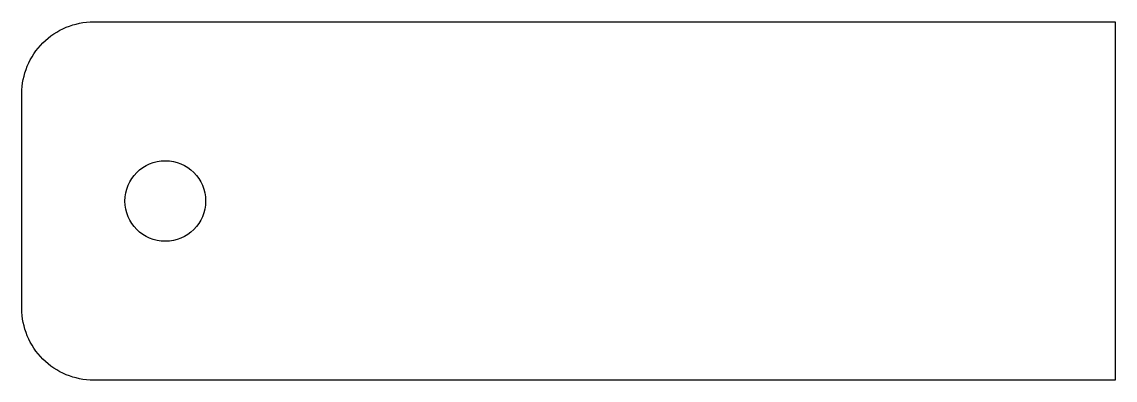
# Model space of a CAD drawing. Header units: inches. Extents: x 21.14 to 28.76, y 11.36 to 13.86.
import ezdxf

# ---------------------------------------------------------------- set-up
doc = ezdxf.new("R2010")
doc.units = ezdxf.units.IN
doc.header["$MEASUREMENT"] = 0

msp = doc.modelspace()

# ---------------------------------------------------------------- linework, layer by layer
msp.add_lwpolyline([(21.6384, 13.8554), (28.7634, 13.8554), (28.7634, 11.3554), (21.6384, 11.3554, -0.414214), (21.1384, 11.8554), (21.1384, 13.3554, -0.414214)], format="xyb", close=True)
msp.add_circle((22.1384, 12.6054), 0.2812)

doc.saveas('drawing.dxf')
